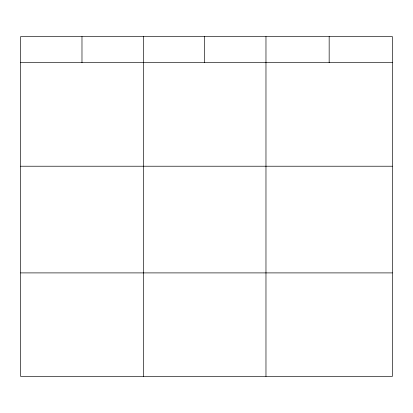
<?xml version="1.0" encoding="UTF-8"?>
<svg xmlns="http://www.w3.org/2000/svg" width="413" height="413" viewBox="0 0 413 413"><rect width="100%" height="100%" fill="white"/><g stroke="black" fill="none" stroke-linecap="round" stroke-linejoin="round"><path stroke-width="0.62" d="M392.35 166.222L392.35 36.566L20.65 36.566L20.65 376.434L392.35 376.434L392.35 166.222L20.65 166.222M20.65 62.688L392.35 62.688M20.65 272.9L392.35 272.9M329.161 36.566L329.161 62.688M265.972 36.566L265.972 376.434M204.641 36.566L204.641 62.688M143.311 36.566L143.311 376.434M81.981 36.566L81.981 62.688"/></g></svg>
